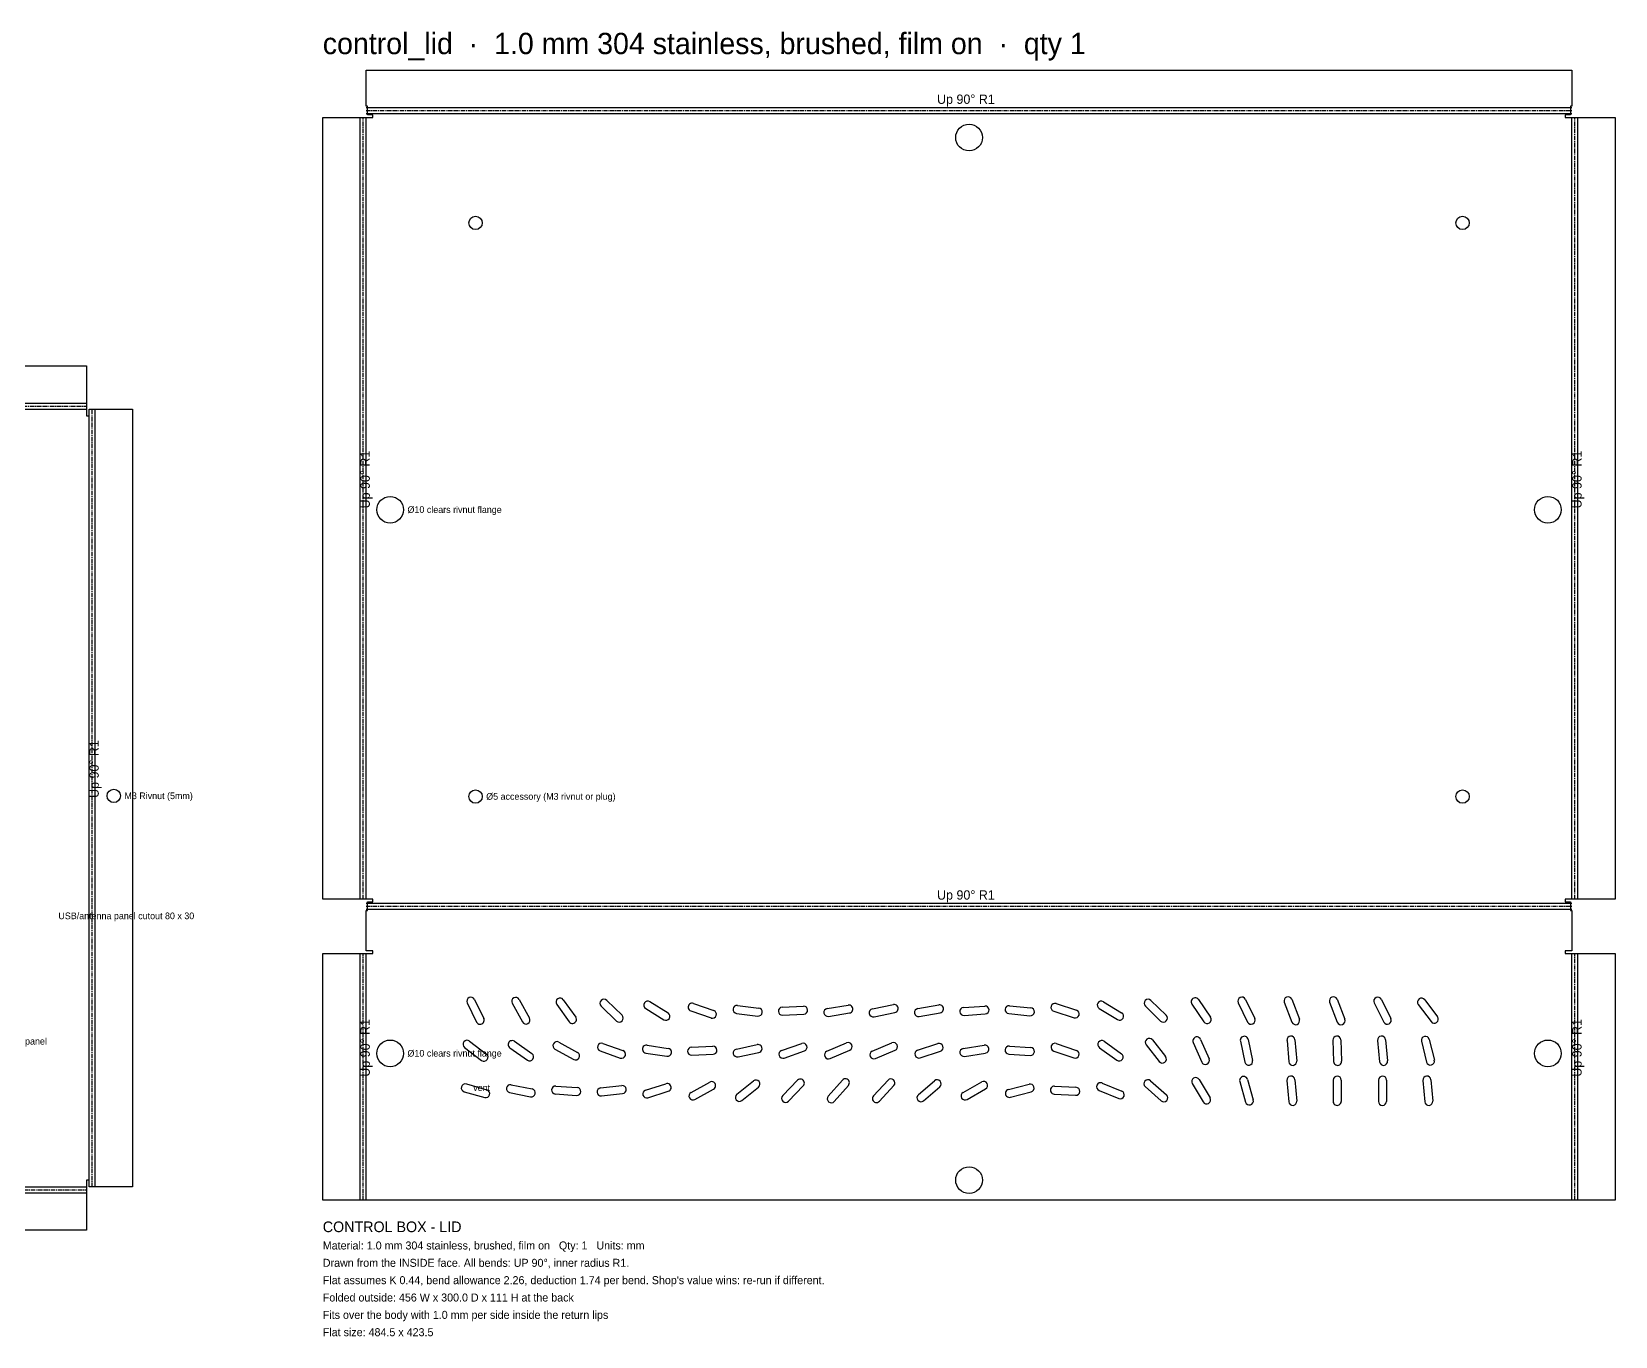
# Model space of a CAD drawing. Header units: millimetres. Extents: x 0 to 1608, y -1843 to 53.
# Drawn here: x 661 to 1255, y -475 to 14 of the extents above; entities that cross this region are included whole.
import ezdxf

# ---------------------------------------------------------------- set-up
doc = ezdxf.new("R2010")
doc.units = ezdxf.units.MM
doc.linetypes.add('CENTER2', pattern=[2.541, 1.587, -0.318, 0.318, -0.318])
for name, color, linetype in [('Bend Center', 1, 'CENTER2'), ('Bend Notes', 3, 'CONTINUOUS'), ('Leaders', 5, 'CONTINUOUS'), ('Part Labels', 2, 'Continuous'), ('Title', 7, 'CONTINUOUS'), ('Visible', 7, 'CONTINUOUS'), ('Visible Narrow', 8, 'CONTINUOUS')]:
    doc.layers.add(name, color=color, linetype=linetype)

msp = doc.modelspace()

# ---------------------------------------------------------------- linework, layer by layer
at = {"layer": 'Bend Center'}
for p, q in [((785.53, -310.76), (785.53, -17.76)), ((786.66, -15.13), (1238.66, -15.13)), ((1239.79, -310.76), (1239.79, -17.76)), ((581.79, -125.89), (681.79, -125.89)), ((683.92, -418.52), (683.92, -127.02)), ((786.66, -313.39), (1238.66, -313.39)), ((785.53, -423.52), (785.53, -331.02)), ((1239.79, -423.52), (1239.79, -331.02)), ((592.29, -419.65), (681.79, -419.65))]:
    msp.add_line(p, q, dxfattribs=at)
at = {"layer": 'Visible'}
for p, q in [((786.66, -13.5), (786.66, 0)), ((786.66, 0), (1238.66, 0)), ((1238.66, 0), (1238.66, -13.5)), ((770.4, -310.76), (770.4, -17.76)), ((770.4, -17.76), (783.9, -17.76)), ((783.9, -17.76), (784.4, -17.76)), ((784.4, -17.76), (786.66, -17.76)), ((787.16, -13.5), (786.66, -13.5)), ((786.66, -17.76), (789.16, -17.76)), ((787.16, -16.76), (787.16, -13.5)), ((789.16, -16.76), (787.16, -16.76)), ((789.16, -17.76), (789.16, -16.76)), ((1238.16, -16.76), (1236.16, -16.76)), ((1236.16, -16.76), (1236.16, -17.76)), ((1236.16, -17.76), (1238.66, -17.76)), ((1238.66, -13.5), (1238.16, -13.5)), ((1238.16, -13.5), (1238.16, -16.76)), ((1238.66, -17.76), (1240.92, -17.76)), ((1240.92, -17.76), (1241.42, -17.76)), ((1241.42, -17.76), (1254.92, -17.76)), ((1254.92, -17.76), (1254.92, -310.76)), ((581.79, -110.76), (681.79, -110.76)), ((681.79, -110.76), (681.79, -124.26)), ((681.79, -124.26), (681.79, -124.76)), ((681.79, -124.76), (681.79, -127.02)), ((681.79, -127.02), (681.79, -129.52)), ((681.79, -129.52), (682.79, -129.52)), ((682.79, -129.52), (682.79, -127.02)), ((682.79, -127.02), (685.05, -127.02)), ((685.05, -127.02), (699.05, -127.02)), ((699.05, -127.02), (699.05, -418.52)), ((783.9, -310.76), (770.4, -310.76)), ((784.4, -310.76), (783.9, -310.76)), ((786.66, -310.76), (784.4, -310.76)), ((789.16, -310.76), (786.66, -310.76)), ((787.16, -315.02), (787.16, -311.76)), ((787.16, -311.76), (789.16, -311.76)), ((789.16, -311.76), (789.16, -310.76)), ((1238.66, -310.76), (1236.16, -310.76)), ((1236.16, -310.76), (1236.16, -311.76)), ((1236.16, -311.76), (1238.16, -311.76)), ((1238.16, -311.76), (1238.16, -315.02)), ((1240.92, -310.76), (1238.66, -310.76)), ((1241.42, -310.76), (1240.92, -310.76)), ((1254.92, -310.76), (1241.42, -310.76)), ((786.66, -330.02), (786.66, -315.02)), ((786.66, -315.02), (787.16, -315.02)), ((1238.16, -315.02), (1238.66, -315.02)), ((1238.66, -315.02), (1238.66, -330.02)), ((770.4, -423.52), (770.4, -331.02)), ((770.4, -331.02), (783.9, -331.02)), ((783.9, -331.02), (784.4, -331.02)), ((784.4, -331.02), (786.66, -331.02)), ((789.16, -330.02), (786.66, -330.02)), ((786.66, -331.02), (789.16, -331.02)), ((789.16, -331.02), (789.16, -330.02)), ((1238.66, -330.02), (1236.16, -330.02)), ((1236.16, -330.02), (1236.16, -331.02)), ((1236.16, -331.02), (1238.66, -331.02)), ((1238.66, -331.02), (1240.92, -331.02)), ((1240.92, -331.02), (1241.42, -331.02)), ((1241.42, -331.02), (1254.92, -331.02)), ((1254.92, -331.02), (1254.92, -423.52)), ((824.56, -349.58), (828.06, -356.78)), ((827.26, -348.27), (830.76, -355.46)), ((841.43, -349.73), (845.26, -356.75)), ((844.06, -348.29), (847.89, -355.32)), ((858.12, -350.14), (862.77, -356.65)), ((860.56, -348.4), (865.21, -354.91)), ((876.84, -348.66), (882.58, -354.24)), ((893.06, -349.13), (899.85, -353.37)), ((909.37, -349.8), (916.93, -352.42)), ((976.44, -351.86), (984.28, -350.25)), ((1045.31, -349.88), (1052.93, -352.31)), ((1063.01, -349.18), (1069.86, -353.3)), ((1080.84, -348.66), (1086.58, -354.24)), ((1096.17, -350.06), (1100.67, -356.68)), ((1098.65, -348.37), (1103.15, -354.99)), ((1113.58, -349.56), (1117.03, -356.78)), ((1116.29, -348.27), (1119.74, -355.49)), ((1130.83, -349.32), (1133.69, -356.8)), ((1133.63, -348.25), (1136.49, -355.72)), ((1147.82, -349.33), (1150.7, -356.8)), ((1150.62, -348.25), (1153.5, -355.71)), ((1164.54, -349.61), (1168.1, -356.77)), ((1167.22, -348.27), (1170.79, -355.44)), ((1181.07, -350.21), (1185.85, -356.63)), ((1183.47, -348.42), (1188.26, -354.83)), ((874.75, -350.81), (880.48, -356.39)), ((891.47, -351.68), (898.26, -355.91)), ((908.39, -352.63), (915.95, -355.25)), ((925.51, -353.51), (933.44, -354.51)), ((925.88, -350.54), (933.82, -351.54)), ((942.6, -351.21), (950.59, -350.84)), ((942.73, -354.2), (950.73, -353.84)), ((959.48, -351.67), (967.38, -350.41)), ((959.95, -354.64), (967.85, -353.37)), ((977.04, -354.8), (984.88, -353.19)), ((993.47, -351.73), (1001.35, -350.37)), ((993.97, -354.68), (1001.86, -353.32)), ((1010.57, -351.3), (1018.55, -350.76)), ((1010.77, -354.29), (1018.75, -353.75)), ((1027.53, -353.62), (1035.5, -354.41)), ((1027.83, -350.64), (1035.79, -351.42)), ((1044.4, -352.74), (1052.02, -355.17)), ((1061.46, -351.75), (1068.32, -355.87)), ((1078.75, -350.81), (1084.48, -356.39)), ((823.57, -366.3), (829.94, -371.14)), ((825.39, -363.91), (831.75, -368.75)), ((840.52, -366.47), (847.08, -371.04)), ((842.24, -364), (848.8, -368.58)), ((857.43, -366.92), (864.45, -370.76)), ((858.87, -364.29), (865.89, -368.13)), ((874.39, -367.6), (881.93, -370.28)), ((875.39, -364.77), (882.93, -367.45)), ((891.94, -365.43), (899.84, -366.65)), ((908.61, -366.18), (916.6, -365.87)), ((925.44, -366.9), (933.26, -365.22)), ((942.39, -367.44), (949.93, -364.78)), ((943.39, -370.27), (950.93, -367.6)), ((959.39, -367.73), (966.74, -364.56)), ((960.58, -370.48), (967.93, -367.32)), ((976.39, -367.7), (983.76, -364.58)), ((977.56, -370.47), (984.93, -367.34)), ((993.39, -367.34), (1001, -364.85)), ((994.33, -370.19), (1001.93, -367.7)), ((1010.48, -366.67), (1018.38, -365.41)), ((1027.77, -365.77), (1035.75, -366.28)), ((1044.39, -367.65), (1051.96, -370.24)), ((1045.36, -364.81), (1052.93, -367.4)), ((1061.53, -366.42), (1068.05, -371.07)), ((1063.28, -363.98), (1069.79, -368.63)), ((1079.01, -365.3), (1083.95, -371.6)), ((1081.37, -363.45), (1086.31, -369.74)), ((1096.69, -364.45), (1099.88, -371.79)), ((1099.44, -363.26), (1102.63, -370.6)), ((1114.37, -363.92), (1116.02, -371.75)), ((1117.3, -363.3), (1118.96, -371.13)), ((1131.85, -363.66), (1132.49, -371.63)), ((1134.84, -363.42), (1135.48, -371.39)), ((1149, -363.59), (1149.33, -371.58)), ((1152, -363.47), (1152.32, -371.46)), ((1165.79, -363.68), (1166.55, -371.65)), ((1168.77, -363.4), (1169.54, -371.36)), ((1182.25, -364), (1184.17, -371.77)), ((1185.16, -363.28), (1187.08, -371.05)), ((891.48, -368.4), (899.39, -369.62)), ((908.72, -369.18), (916.72, -368.86)), ((926.07, -369.83), (933.89, -368.15)), ((1010.95, -369.64), (1018.85, -368.38)), ((1027.57, -368.77), (1035.56, -369.27)), ((891.4, -382.31), (899.02, -379.88)), ((908.44, -383.16), (915.43, -379.27)), ((925.61, -383.86), (931.84, -378.85)), ((942.8, -384.34), (948.38, -378.61)), ((959.89, -384.54), (965.18, -378.53)), ((976.84, -384.43), (982.29, -378.57)), ((993.65, -383.99), (999.72, -378.78)), ((1010.44, -383.2), (1017.39, -379.24)), ((1062.53, -379.62), (1069.93, -382.66)), ((1080.67, -378.75), (1086.65, -384.06)), ((1096.33, -379.85), (1100.41, -386.73)), ((1098.91, -378.32), (1102.99, -385.2)), ((1114.12, -379.09), (1116.31, -386.78)), ((1117.01, -378.27), (1119.2, -385.96)), ((1131.8, -378.68), (1132.54, -386.65)), ((1134.78, -378.4), (1135.53, -386.37)), ((1149.17, -378.52), (1149.15, -386.52)), ((1152.17, -378.53), (1152.15, -386.53)), ((1166.18, -378.52), (1166.14, -386.52)), ((1169.18, -378.53), (1169.14, -386.53)), ((1182.82, -378.67), (1183.52, -386.64)), ((1185.81, -378.41), (1186.51, -386.38)), ((823.4, -382.88), (831.1, -385.05)), ((824.22, -379.99), (831.92, -382.17)), ((840.44, -383.19), (848.28, -384.8)), ((841.05, -380.25), (848.88, -381.86)), ((857.57, -383.74), (865.55, -384.3)), ((857.78, -380.75), (865.76, -381.3)), ((874.52, -381.47), (882.47, -380.6)), ((874.85, -384.45), (882.8, -383.58)), ((892.31, -385.17), (899.93, -382.73)), ((909.89, -385.78), (916.89, -381.89)), ((927.49, -386.2), (933.72, -381.18)), ((944.94, -386.43), (950.53, -380.71)), ((962.15, -386.52), (967.43, -380.51)), ((979.04, -386.48), (984.48, -380.61)), ((995.61, -386.27), (1001.67, -381.05)), ((1011.93, -385.81), (1018.88, -381.85)), ((1027.41, -382.09), (1035.15, -380.05)), ((1028.18, -384.99), (1035.91, -382.96)), ((1044.59, -383.81), (1052.58, -384.23)), ((1044.75, -380.81), (1052.74, -381.24)), ((1061.39, -382.39), (1068.79, -385.43)), ((1078.68, -380.99), (1084.66, -386.3)), ((682.79, -416.02), (681.79, -416.02)), ((681.79, -416.02), (681.79, -418.52)), ((681.79, -418.52), (681.79, -420.79)), ((681.79, -420.79), (681.79, -421.29)), ((681.79, -421.29), (681.79, -434.79)), ((682.79, -418.52), (682.79, -416.02)), ((685.05, -418.52), (682.79, -418.52)), ((699.05, -418.52), (685.05, -418.52)), ((784.4, -423.52), (770.4, -423.52)), ((786.66, -423.52), (784.4, -423.52)), ((1238.66, -423.52), (786.66, -423.52)), ((1240.92, -423.52), (1238.66, -423.52)), ((1254.92, -423.52), (1240.92, -423.52)), ((681.79, -434.79), (592.29, -434.79))]:
    msp.add_line(p, q, dxfattribs=at)
for centre, radius in [((1012.66, -25.26), 5), ((827.66, -57.26), 2.5), ((1197.66, -57.26), 2.5), ((795.66, -164.76), 5), ((1229.66, -164.76), 5), ((692.05, -272.02), 2.5), ((827.66, -272.26), 2.5), ((1197.66, -272.26), 2.5), ((795.66, -368.52), 5), ((1229.66, -368.52), 5), ((1012.66, -416.02), 5)]:
    msp.add_circle(centre, radius, dxfattribs=at)
for centre, start, end in [((825.91, -348.93), 25.9521, 205.9521), ((842.75, -349.01), 28.6231, 208.6231), ((859.34, -349.27), 35.5666, 215.5666), ((875.79, -349.73), 45.795, 225.795), ((892.27, -350.41), 58.0369, 238.0369), ((908.88, -351.21), 70.8621, 250.8621), ((984.58, -351.72), 281.578, 101.578), ((1044.85, -351.31), 72.3424, 252.3424), ((1062.23, -350.46), 59.0069, 239.0069), ((1079.79, -349.74), 45.8063, 225.8063), ((1097.41, -349.22), 34.2023, 214.2023), ((1114.94, -348.91), 25.5431, 205.5431), ((1132.23, -348.79), 20.9325, 200.9325), ((1149.22, -348.79), 21.1211, 201.1211), ((1165.88, -348.94), 26.4299, 206.4299), ((1182.27, -349.32), 36.7159, 216.7159), ((829.41, -356.12), 205.9521, 25.9521), ((846.58, -356.03), 208.6231, 28.6231), ((863.99, -355.78), 215.5666, 35.5666), ((881.53, -355.31), 225.795, 45.795), ((899.06, -354.64), 238.0369, 58.0369), ((916.44, -353.84), 250.8621, 70.8621), ((925.69, -352.02), 82.8211, 262.8211), ((933.63, -353.02), 262.8211, 82.8211), ((942.67, -352.7), 92.586, 272.586), ((950.66, -352.34), 272.586, 92.586), ((959.71, -353.16), 99.0793, 279.0793), ((967.61, -351.89), 279.0793, 99.0793), ((976.74, -353.33), 101.578, 281.578), ((993.72, -353.2), 99.784, 279.784), ((1001.6, -351.84), 279.784, 99.784), ((1010.67, -352.79), 93.8528, 273.8528), ((1018.65, -352.26), 273.8528, 93.8528), ((1027.68, -352.13), 84.3798, 264.3798), ((1035.64, -352.92), 264.3798, 84.3798), ((1052.47, -353.74), 252.3424, 72.3424), ((1069.09, -354.58), 239.0069, 59.0069), ((1085.53, -355.31), 225.8063, 45.8063), ((1101.91, -355.83), 214.2023, 34.2023), ((1118.39, -356.13), 205.5431, 25.5431), ((1135.09, -356.26), 200.9325, 20.9325), ((1152.1, -356.26), 201.1211, 21.1211), ((1169.44, -356.11), 206.4299, 26.4299), ((1187.05, -355.73), 216.7159, 36.7159), ((1115.84, -363.61), 11.9139, 191.9139), ((1133.34, -363.54), 4.6058, 184.6058), ((1150.5, -363.53), 2.3373, 182.3373), ((1167.28, -363.54), 5.4658, 185.4658), ((824.48, -365.1), 52.7501, 232.7501), ((841.38, -365.23), 55.0952, 235.0952), ((858.15, -365.6), 61.323, 241.323), ((874.89, -366.19), 70.4564, 250.4564), ((882.43, -368.86), 250.4564, 70.4564), ((891.71, -366.91), 81.24, 261.24), ((899.62, -368.13), 261.24, 81.24), ((908.66, -367.68), 92.2652, 272.2652), ((916.66, -367.37), 272.2652, 92.2652), ((925.75, -368.36), 102.109, 282.109), ((933.57, -366.68), 282.109, 102.109), ((942.89, -368.86), 109.4748, 289.4748), ((950.43, -366.19), 289.4748, 109.4748), ((959.99, -369.11), 113.3201, 293.3201), ((967.34, -365.94), 293.3201, 113.3201), ((976.98, -369.08), 112.9612, 292.9612), ((984.34, -365.96), 292.9612, 112.9612), ((993.86, -368.77), 108.1418, 288.1418), ((1001.46, -366.28), 288.1418, 108.1418), ((1010.71, -368.15), 99.0623, 279.0623), ((1018.61, -366.89), 279.0623, 99.0623), ((1027.67, -367.27), 86.3642, 266.3642), ((1035.65, -367.78), 266.3642, 86.3642), ((1044.88, -366.23), 71.0725, 251.0725), ((1052.45, -368.82), 251.0725, 71.0725), ((1062.41, -365.2), 54.5014, 234.5014), ((1080.19, -364.38), 38.1316, 218.1316), ((1098.07, -363.85), 23.4713, 203.4713), ((1183.7, -363.64), 13.88, 193.88), ((830.85, -369.94), 232.7501, 52.7501), ((847.94, -369.81), 235.0952, 55.0952), ((865.17, -369.44), 241.323, 61.323), ((1068.92, -369.85), 234.5014, 54.5014), ((1085.13, -370.67), 218.1316, 38.1316), ((1101.26, -371.19), 203.4713, 23.4713), ((1117.49, -371.44), 191.9139, 11.9139), ((1133.98, -371.51), 184.6058, 4.6058), ((1150.82, -371.52), 182.3373, 2.3373), ((1168.04, -371.51), 185.4658, 5.4658), ((1185.62, -371.41), 193.88, 13.88), ((899.47, -381.31), 287.7313, 107.7313), ((916.16, -380.58), 299.0678, 119.0678), ((932.78, -380.02), 308.8282, 128.8282), ((949.45, -379.66), 315.717, 135.717), ((966.3, -379.52), 318.6991, 138.6991), ((983.38, -379.59), 317.103, 137.103), ((1000.69, -379.92), 310.691, 130.691), ((1018.14, -380.54), 299.6868, 119.6868), ((1061.96, -381), 67.6645, 247.6645), ((1079.67, -379.87), 48.3674, 228.3674), ((1097.62, -379.08), 30.629, 210.629), ((1115.57, -378.68), 15.8881, 195.8881), ((1133.29, -378.54), 5.3381, 185.3381), ((1150.67, -378.52), 359.8168, 179.8168), ((1167.68, -378.52), 359.7296, 179.7296), ((1184.31, -378.54), 5.0126, 185.0126), ((823.81, -381.44), 74.2259, 254.2259), ((831.51, -383.61), 254.2259, 74.2259), ((840.74, -381.72), 78.3588, 258.3588), ((848.58, -383.33), 258.3588, 78.3588), ((857.67, -382.25), 86.0316, 266.0316), ((865.65, -382.8), 266.0316, 86.0316), ((874.69, -382.96), 96.2462, 276.2462), ((882.64, -382.09), 276.2462, 96.2462), ((891.85, -383.74), 107.7313, 287.7313), ((909.17, -384.47), 119.0678, 299.0678), ((926.55, -385.03), 128.8282, 308.8282), ((943.87, -385.39), 135.717, 315.717), ((961.02, -385.53), 138.6991, 318.6991), ((977.94, -385.45), 137.103, 317.103), ((994.63, -385.13), 130.691, 310.691), ((1011.19, -384.5), 119.6868, 299.6868), ((1027.79, -383.54), 104.7602, 284.7602), ((1035.53, -381.5), 284.7602, 104.7602), ((1044.67, -382.31), 86.9691, 266.9691), ((1052.66, -382.74), 266.9691, 86.9691), ((1069.36, -384.04), 247.6645, 67.6645), ((1085.65, -385.18), 228.3674, 48.3674), ((1101.7, -385.97), 210.629, 30.629), ((1117.76, -386.37), 195.8881, 15.8881), ((1134.03, -386.51), 185.3381, 5.3381), ((1150.65, -386.52), 179.8168, 359.8168), ((1167.64, -386.52), 179.7296, 359.7296), ((1185.01, -386.51), 185.0126, 5.0126)]:
    msp.add_arc(centre, 1.5, start, end, dxfattribs=at)
at = {"layer": 'Visible Narrow'}
for p, q in [((784.4, -310.76), (784.4, -17.76)), ((786.66, -14), (1238.66, -14)), ((786.66, -16.26), (1238.66, -16.26)), ((786.66, -310.76), (786.66, -17.76)), ((1238.66, -310.76), (1238.66, -17.76)), ((1240.92, -310.76), (1240.92, -17.76)), ((581.79, -124.76), (681.79, -124.76)), ((581.79, -127.02), (681.79, -127.02)), ((682.79, -418.52), (682.79, -127.02)), ((685.05, -418.52), (685.05, -127.02)), ((786.66, -312.26), (1238.66, -312.26)), ((786.66, -314.52), (1238.66, -314.52)), ((784.4, -423.52), (784.4, -331.02)), ((786.66, -423.52), (786.66, -331.02)), ((1238.66, -423.52), (1238.66, -331.02)), ((1240.92, -423.52), (1240.92, -331.02)), ((592.29, -418.52), (681.79, -418.52)), ((592.29, -420.79), (681.79, -420.79))]:
    msp.add_line(p, q, dxfattribs=at)

# ---------------------------------------------------------------- texts
at = {"layer": 'Bend Notes'}
for p in [(1000.66, -12.63), (1000.66, -310.89)]:
    msp.add_text('Up 90%%D R1', height=3.5, dxfattribs=at).set_placement(p)
for p in [(788.03, -164.26), (1242.29, -164.26), (686.42, -272.77), (788.03, -377.27), (1242.29, -377.27)]:
    msp.add_text('Up 90%%D R1', height=3.5, rotation=90, dxfattribs=at).set_placement(p)
at = {"layer": 'Leaders'}
for s, p in [('%%c10 clears rivnut flange', (802.16, -165.96)), ('M3 Rivnut (5mm)', (696.05, -273.22)), ('%%c5 accessory (M3 rivnut or plug)', (831.66, -273.46)), ('USB/antenna panel cutout 80 x 30', (671.29, -318.22)), ('M3 rivnut (5mm), USB/antenna panel', (611.79, -365.22)), ('%%c10 clears rivnut flange', (802.16, -369.72)), ('vent', (826.81, -382.64))]:
    msp.add_text(s, height=2.5, dxfattribs=at).set_placement(p)
at = {"layer": 'Part Labels'}
msp.add_text('control_lid  ·  1.0 mm 304 stainless, brushed, film on  ·  qty 1', height=8, dxfattribs=at).set_placement((770.4, 6))
at = {"layer": 'Title'}
for s, height, p in [('CONTROL BOX - LID', 4, (770.4, -435.52)), ('Material: 1.0 mm 304 stainless, brushed, film on   Qty: 1   Units: mm', 3, (770.4, -442.02)), ('Drawn from the INSIDE face. All bends: UP 90%%D, inner radius R1.', 3, (770.4, -448.52)), ("Flat assumes K 0.44, bend allowance 2.26, deduction 1.74 per bend. Shop's value wins: re-run if different.", 3, (770.4, -455.02)), ('Folded outside: 456 W x 300.0 D x 111 H at the back', 3, (770.4, -461.52)), ('Fits over the body with 1.0 mm per side inside the return lips', 3, (770.4, -468.02)), ('Flat size: 484.5 x 423.5', 3, (770.4, -474.52))]:
    msp.add_text(s, height=height, dxfattribs=at).set_placement(p)

doc.saveas('drawing.dxf')
